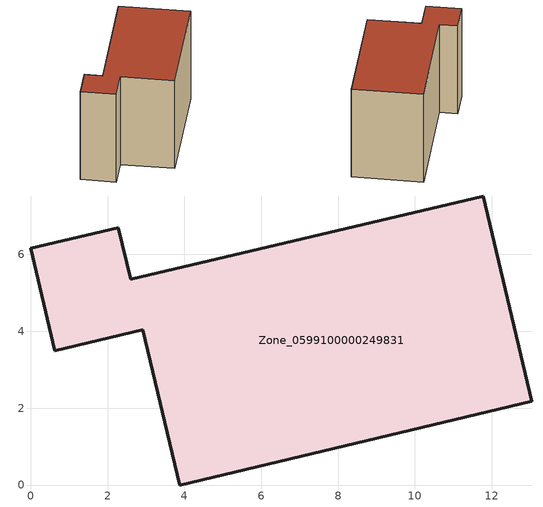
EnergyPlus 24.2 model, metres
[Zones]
Zone_0599100000249831
 floor ground (C_G): 0.63,3.5 0,6.16 2.28,6.7 2.6,5.35 11.78,7.52 13.04,2.18 3.88,0 2.92,4.04 z0
 wall outside (C_F): 0,6.16 0.63,3.5 2.92,4.04 3.88,0 13.04,2.18 11.78,7.52 2.6,5.35 2.28,6.7 0,6.16 z0:8
 roof outside (C_R): 3.88,0 13.04,2.18 11.78,7.52 2.6,5.35 2.28,6.7 0,6.16 0.63,3.5 2.92,4.04 z8
[BUILDING]
Pand.0599100000249831: North Axis=0; Terrain=City; Loads Convergence Tolerance Value=0.04; Temperature Convergence Tolerance Value=0.4; Solar Distribution=FullExterior; Maximum Number of Warmup Days=25; Minimum Number of Warmup Days=1
[Site:Location]
Rotterdam.The.Hague.AP_ZH_NLD Design_Conditions: Latitude=51.96; Longitude=4.45; Time Zone=1; Elevation=-4.5
[SITE:GROUNDTEMPERATURE:BUILDINGSURFACE]
18, 18, 18, 18, 18, 18, 18, 18, 18, 18, 18, 18
[MATERIAL] Thermal Absorptance=0.9; Solar Absorptance=0.7; Visible Absorptance=0.7
Name | Roughness | Thickness | Conductivity | Density | Specific Heat
G.TI.1975-1991 | MediumSmooth | 0.15 | 0.288461 | 540 | 1210
F.TI.1975-1991 | Rough | 0.3 | 0.230769 | 1920 | 840
R.TI.1975-1991 | MediumRough | 0.2 | 0.153846 | 1500 | 1000
[CONSTRUCTION]
C_G: G.TI.1975-1991
C_F: F.TI.1975-1991
C_R: R.TI.1975-1991
[ZONE]
Zone_0599100000249831: Type=1; Multiplier=1; Ceiling Height=Autocalculate; Volume=Autocalculate; Floor Area=autocalculate; Part of Total Floor Area=Yes
[ZONEINFILTRATION:DESIGNFLOWRATE]
Infil_Zone_0599100000249831: Zone or ZoneList or Space or SpaceList=Zone_0599100000249831; Schedule=AlwaysOn; Design Flow Rate Calculation Method=Flow/Area; Flow Rate per Floor Area=0.003; Constant Term Coefficient=1; Temperature Term Coefficient=0; Velocity Term Coefficient=0; Velocity Squared Term Coefficient=0
[HVACTEMPLATE:ZONE:IDEALLOADSAIRSYSTEM]
Zone_0599100000249831: Maximum Heating Supply Air Temperature=50; Minimum Cooling Supply Air Temperature=13; Maximum Heating Supply Air Humidity Ratio=0.0156; Minimum Cooling Supply Air Humidity Ratio=0.0077; Heating Limit=NoLimit; Cooling Limit=NoLimit; Dehumidification Control Type=ConstantSensibleHeatRatio; Cooling Sensible Heat Ratio=0.7; Dehumidification Setpoint=60; Humidification Control Type=None; Humidification Setpoint=30; Outdoor Air Method=None; Outdoor Air Flow Rate per Person=0.00944; Outdoor Air Flow Rate per Zone Floor Area=0; Outdoor Air Flow Rate per Zone=0; Demand Controlled Ventilation Type=None; Outdoor Air Economizer Type=NoEconomizer; Heat Recovery Type=None; Sensible Heat Recovery Effectiveness=0.7; Latent Heat Recovery Effectiveness=0.65
[ZONECONTROL:THERMOSTAT]
ThermostatControl_Zone_0599100000249831: Zone or ZoneList=Zone_0599100000249831; Control Type Schedule=DualSetpointControlType; Control 1=Thermostat_Zone_0599100000249831; Temperature Difference Between Cutout And Setpoint=0
[THERMOSTATSETPOINT:DUALSETPOINT]
Thermostat_Zone_0599100000249831: Heating Setpoint Temperature Schedule=HeatingSetpoint_Zone_0599100000249831; Cooling Setpoint Temperature Schedule=CoolingSetpoint_Zone_0599100000249831
[SCHEDULE:COMPACT]
HeatingSetpoint_Zone_0599100000249831: Through: 12/31, For: AllDays, Until: 24:00, 21
CoolingSetpoint_Zone_0599100000249831: Through: 12/31, For: AllDays, Until: 24:00, 24
DualSetpointControlType: Through: 12/31, For: AllDays, Until: 24:00, 4
AlwaysOn: Through: 12/31, For: AllDays, Until: 24:00, 1
